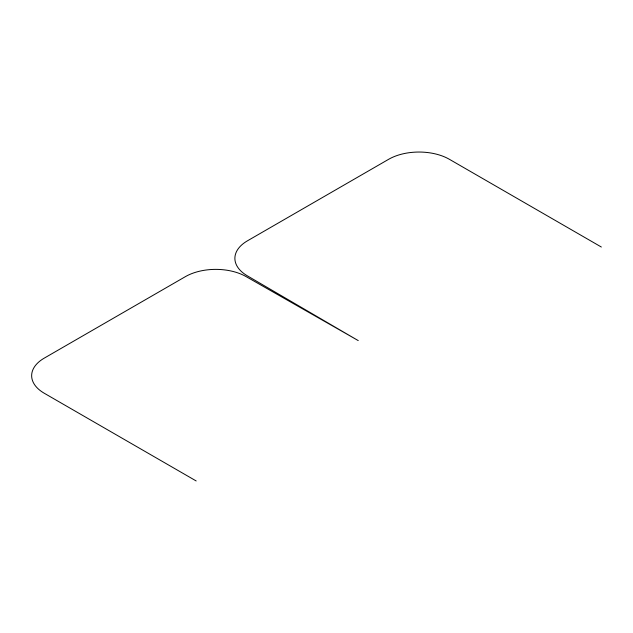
<?xml version="1.0" encoding="UTF-8"?>
<svg xmlns="http://www.w3.org/2000/svg" width="633" height="633" viewBox="0 0 633 633"><rect width="100%" height="100%" fill="white"/><g stroke="black" fill="none" stroke-linecap="round" stroke-linejoin="round"><path stroke-width="0.95" d="M601.35 247.028L449.406 159.31A42.973 24.814 0 0 0 388.63 159.31L247.471 240.809A42.973 24.814 0 0 0 247.471 275.901L358.246 340.601L246.174 276.645A42.973 24.814 0 0 0 185.398 276.645L44.239 358.143A42.973 24.814 0 0 0 44.239 393.235L196.175 480.953"/></g></svg>
